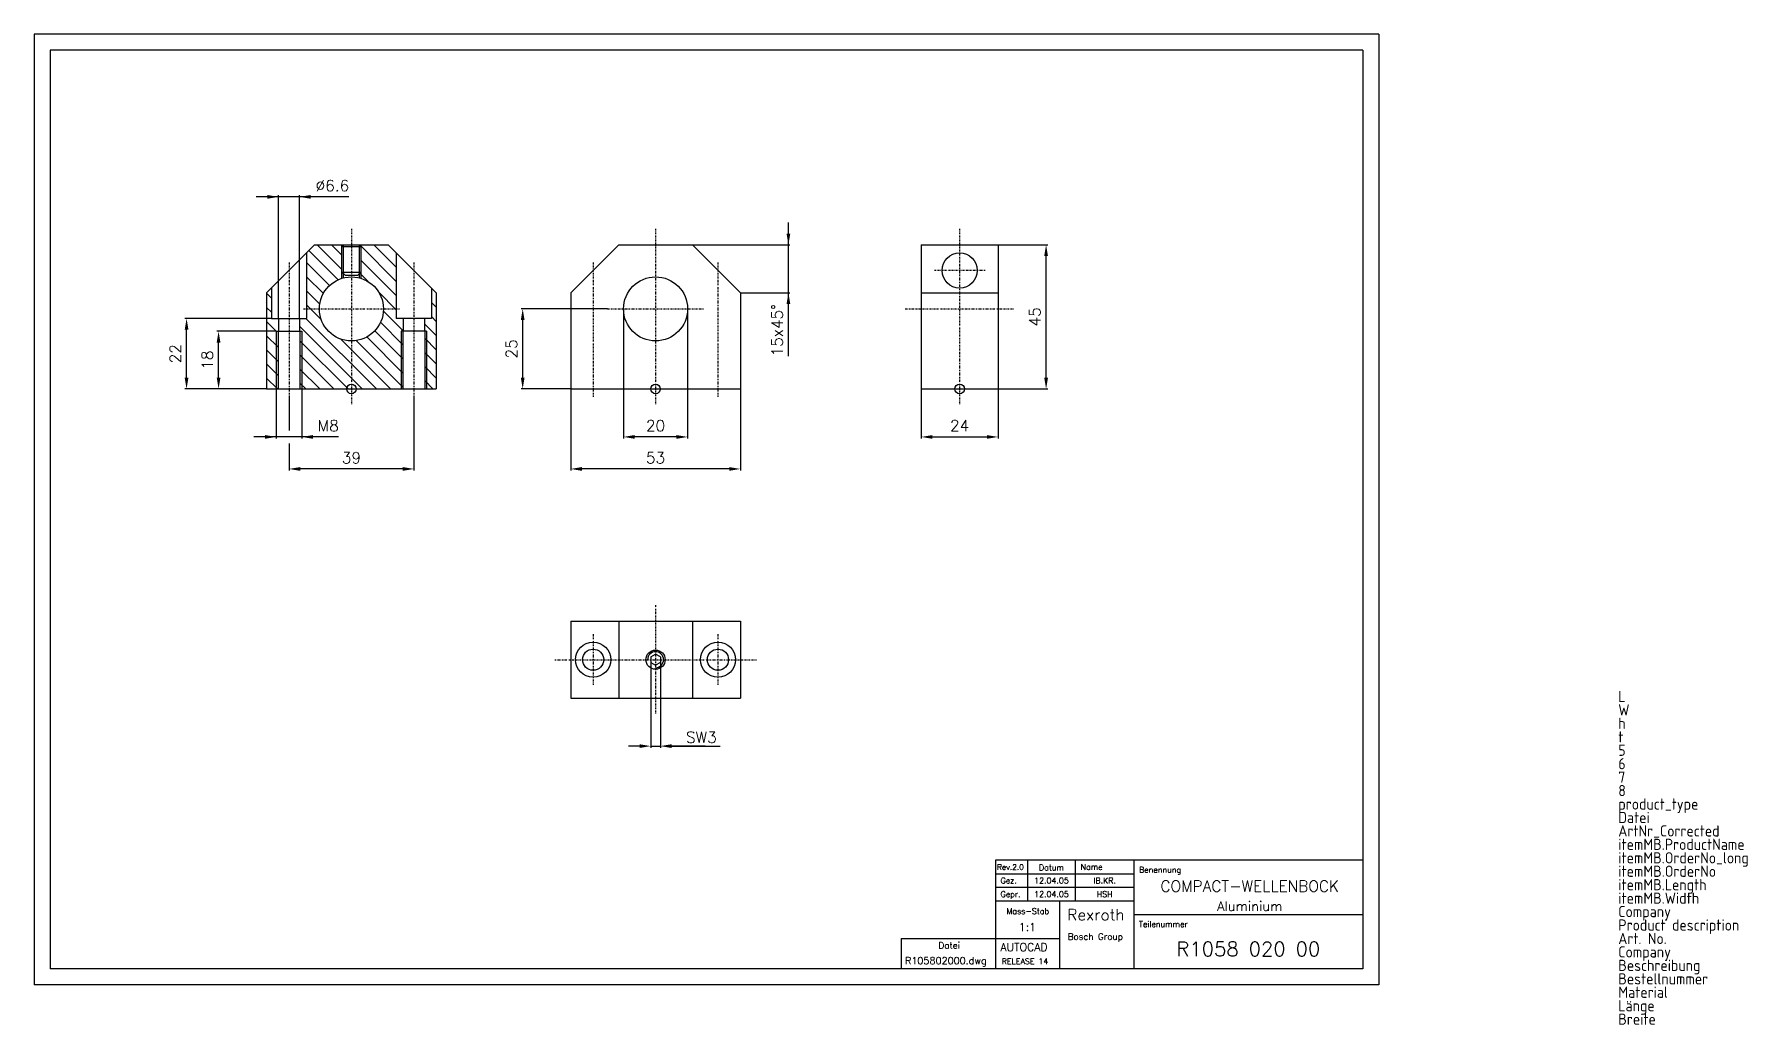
# Model space of a CAD drawing. Header units: millimetres. Extents: x 825 to 4294, y 1031 to 3282.
# Drawn here: x 2646 to 3181, y 2800 to 3110 of the extents above; entities that cross this region are included whole.
import ezdxf
from ezdxf.enums import TextEntityAlignment as Align

# ---------------------------------------------------------------- set-up
doc = ezdxf.new("R2010")
doc.units = ezdxf.units.MM
doc.linetypes.add('AUSGEZOGEN', pattern=[0])
doc.linetypes.add('STRICHPUNKT', pattern=[1, 0.5, -0.25, 0, -0.25])
for name, color, linetype in [('B3STAR', 3, 'AUSGEZOGEN'), ('L2STAR', 2, 'AUSGEZOGEN'), ('L3STAR', 3, 'AUSGEZOGEN'), ('L5STAR', 7, 'AUSGEZOGEN'), ('M2STAR', 2, 'STRICHPUNKT'), ('S2STAR', 2, 'AUSGEZOGEN'), ('T2STAR', 2, 'AUSGEZOGEN'), ('T3STAR', 3, 'AUSGEZOGEN')]:
    doc.layers.add(name, color=color, linetype=linetype)
doc.styles.add('SIMPLEX8', font='SIMPLEX8.shx')
doc.styles.get("Standard").update_dxf_attribs({"font": 'geniso.shx'})
doc.dimstyles.new('B3STAR', dxfattribs={"dimtxt": 3.5, "dimasz": 3.5, "dimexe": 0.5, "dimexo": 0, "dimgap": 1, "dimtad": 1, "dimdec": 4, "dimdsep": 46, "dimtxsty": 'SIMPLEX8', "dimcen": 1.5, "dimclrd": 2, "dimclre": 2, "dimclrt": 256, "dimadec": 0, "dimazin": 0, "dimtfac": 1, "dimtdec": 4, "dimtmove": 0, "dimatfit": 3, "dimfxl": 1, "dimtolj": 1, "dimtzin": 0, "dimarcsym": 0})

# ---------------------------------------------------------------- blocks, each defined once
blk = doc.blocks.new('R105802000_5')
at = {"layer": 'L2STAR'}
blk.add_arc((0, 0), 2.5, 270, 180, dxfattribs=at)
at = {"layer": 'L5STAR'}
for p, q in [((-26.5, 12), (26.5, 12)), ((-26.5, 12), (-26.5, -12)), ((-11.5, 12), (-11.5, -12)), ((11.5, 12), (11.5, -12)), ((26.5, 12), (26.5, -12)), ((-1.5, 0.87), (0, 1.73)), ((-1.5, 0.87), (-1.5, -0.87)), ((1.5, 0.87), (0, 1.73)), ((1.5, 0.87), (1.5, -0.87)), ((-1.5, -0.87), (0, -1.73)), ((1.5, -0.87), (0, -1.73)), ((-26.5, -12), (26.5, -12))]:
    blk.add_line(p, q, dxfattribs=at)
for centre, radius in [((-19.5, 0), 5.5), ((19.5, 0), 5.5), ((-19.5, 0), 3.3), ((0, 0), 3), ((19.5, 0), 3.3)]:
    blk.add_circle(centre, radius, dxfattribs=at)
at = {"layer": 'M2STAR'}
for p, q in [((0, 17), (0, -17)), ((-19.5, 8), (-19.5, -8)), ((19.5, 8), (19.5, -8)), ((-31.5, 0), (31.5, 0))]:
    blk.add_line(p, q, dxfattribs=at)
blk = doc.blocks.new('*D30')
at = {"layer": 'B3STAR', "color": 2, "lineweight": -2, "transparency": 16777216}
for p, q in [((2838.21, 2913.65), (2838.21, 2887.02)), ((2841.21, 2913.65), (2841.21, 2887.02)), ((2834.71, 2887.52), (2831.21, 2887.52)), ((2838.21, 2887.52), (2841.21, 2887.52)), ((2844.71, 2887.52), (2859.88, 2887.52))]:
    blk.add_line(p, q, dxfattribs=at)
at = {"layer": 'B3STAR', "color": 2, "transparency": 16777216}
for points in [[(2834.71, 2888.1), (2834.71, 2886.94), (2838.21, 2887.52)], [(2844.71, 2888.1), (2844.71, 2886.94), (2841.21, 2887.52)]]:
    blk.add_solid(points, dxfattribs=at)
at = {"layer": 'DEFPOINTS', "color": 0, "transparency": 16777216}
for p in [(2838.21, 2913.65), (2841.21, 2913.65), (2841.21, 2887.52)]:
    blk.add_point(p, dxfattribs=at)
at = {"layer": 'B3STAR', "transparency": 16777216, "insert": (2854.04, 2890.27), "char_height": 3.5, "attachment_point": 5, "style": 'SIMPLEX8'}
blk.add_mtext('\\A1;SW3', dxfattribs=at)
blk = doc.blocks.new('R105802000_1')
at = {"layer": 'L5STAR'}
for p, q in [((-11.5, 45), (-26.5, 30)), ((-11.5, 45), (11.5, 45)), ((11.5, 45), (26.5, 30)), ((-26.5, 30), (-26.5, 0)), ((26.5, 30), (26.5, 0)), ((-26.5, 0), (26.5, 0))]:
    blk.add_line(p, q, dxfattribs=at)
blk.add_circle((0, 25), 10, dxfattribs=at)
at = {"layer": 'M2STAR'}
for p, q in [((0, 50), (0, -5)), ((-19.5, 39.5), (-19.5, -2.5)), ((19.5, 39.5), (19.5, -2.5)), ((-15, 25), (15, 25))]:
    blk.add_line(p, q, dxfattribs=at)
blk = doc.blocks.new('R105802000_2')
at = {"layer": 'L5STAR'}
for p, q in [((-12, 45), (-12, 0)), ((-12, 45), (12, 45)), ((12, 45), (12, 0)), ((-12, 30), (12, 30)), ((-12, 0), (12, 0))]:
    blk.add_line(p, q, dxfattribs=at)
blk.add_circle((0, 37), 5.5, dxfattribs=at)
at = {"layer": 'M2STAR'}
for p, q in [((0, 50), (0, -5)), ((8, 37), (-8, 37)), ((-17, 25), (17, 25))]:
    blk.add_line(p, q, dxfattribs=at)
blk = doc.blocks.new('R105802000_11')
at = {"layer": 'L2STAR'}
for p, q in [((-3, 44.5), (-3, 45)), ((-2.5, 36), (-2.5, 45)), ((2.5, 36), (2.5, 45)), ((3, 44.5), (3, 45)), ((-3, 34.54), (-3, 36.5)), ((3, 34.54), (3, 36.5)), ((-23.5, 18), (-23.5, 0)), ((-15.5, 18), (-15.5, 0)), ((15.5, 18), (15.5, 0)), ((23.5, 18), (23.5, 0))]:
    blk.add_line(p, q, dxfattribs=at)
at = {"layer": 'L5STAR'}
for p, q in [((-11.5, 45), (-26.5, 30)), ((-11.5, 45), (11.5, 45)), ((-2.5, 45), (-3, 44.5)), ((-3, 36.5), (-3, 44.5)), ((-3, 44.5), (3, 44.5)), ((2.5, 45), (3, 44.5)), ((3, 36.5), (3, 44.5)), ((11.5, 45), (26.5, 30)), ((-14, 42.5), (-14, 22)), ((14, 42.5), (14, 22)), ((-3, 36.5), (3, 36.5)), ((-3, 36.5), (-2, 35.5)), ((-2.5, 34.68), (-2.5, 36)), ((-2, 35.5), (2, 35.5)), ((3, 36.5), (2, 35.5)), ((2.5, 34.68), (2.5, 36)), ((-26.5, 30), (-26.5, 0)), ((-25, 31.5), (-25, 22)), ((25, 31.5), (25, 22)), ((26.5, 30), (26.5, 0)), ((-25, 22), (-14, 22)), ((-22.8, 22), (-22.8, 18)), ((-16.2, 22), (-16.2, 18)), ((25, 22), (14, 22)), ((16.2, 22), (16.2, 18)), ((22.8, 22), (22.8, 18)), ((-23.5, 18), (-15.5, 18)), ((-22.9, 18), (-22.9, 0)), ((-16.1, 18), (-16.1, 0)), ((23.5, 18), (15.5, 18)), ((16.1, 18), (16.1, 0)), ((22.9, 18), (22.9, 0)), ((-26.5, 0), (26.5, 0))]:
    blk.add_line(p, q, dxfattribs=at)
blk.add_circle((0, 25), 10, dxfattribs=at)
at = {"layer": 'M2STAR'}
for p, q in [((0, 50), (0, -5)), ((-19.5, 39.5), (-19.5, -2.5)), ((19.5, 39.5), (19.5, -2.5)), ((-15, 25), (15, 25))]:
    blk.add_line(p, q, dxfattribs=at)
at = {"layer": 'S2STAR'}
for p, q in [((-4.18, 34.08), (-13.3, 43.2)), ((-3, 37.32), (-10.68, 45)), ((-3, 41.74), (-6.26, 45)), ((14, 33.58), (3, 44.58)), ((14, 38), (7, 45)), ((-6.83, 32.31), (-14, 39.48)), ((14, 29.16), (3, 40.16)), ((-8.76, 29.82), (-14, 35.06)), ((5.19, 33.55), (2.62, 36.12)), ((-25, 28.38), (-26.5, 29.88)), ((-9.88, 26.52), (-14, 30.64)), ((14, 24.74), (8.55, 30.19)), ((26.5, 25.5), (25, 27)), ((-25, 23.96), (-26.5, 25.46)), ((-22.8, 21.76), (-23.04, 22)), ((7.8, 0), (-14.2, 22)), ((-9.42, 21.64), (-14, 26.22)), ((16.2, 18.12), (9.98, 24.34)), ((26.5, 21.08), (25, 22.58)), ((-23.46, 18), (-26.5, 21.04)), ((-22.9, 13.02), (-26.5, 16.62)), ((3.38, 0), (-16.2, 19.58)), ((16.1, 4.96), (4.82, 16.24)), ((16.1, 9.38), (7.31, 18.17)), ((16.1, 13.8), (9.08, 20.82)), ((26.5, 16.66), (22.8, 20.36)), ((-22.9, 8.61), (-26.5, 12.21)), ((-1.04, 0), (-16.1, 15.06)), ((12.22, 0), (-3.36, 15.58)), ((16.1, 0.54), (1.52, 15.12)), ((26.5, 12.24), (22.9, 15.84)), ((26.5, 7.82), (22.9, 11.42)), ((-22.9, 4.19), (-26.5, 7.79)), ((-5.46, 0), (-16.1, 10.64)), ((-9.88, 0), (-16.1, 6.22)), ((26.5, 3.4), (22.9, 7)), ((-23.13, 0), (-26.5, 3.37)), ((-14.29, 0), (-16.1, 1.81)), ((25.48, 0), (22.9, 2.58))]:
    blk.add_line(p, q, dxfattribs=at)

msp = doc.modelspace()

# ---------------------------------------------------------------- linework, layer by layer
at = {"layer": 'B3STAR', "color": 2}
for p, q in [((2743.9338, 3059.10842), (2714.91047, 3059.10842)), ((2721.91047, 3021.20842), (2721.91047, 3059.60842)), ((2728.51047, 3021.20842), (2728.51047, 3059.60842)), ((2881.21047, 3009.35175), (2881.21047, 3051.10842)), ((2851.31047, 3044.10842), (2881.71047, 3044.10842)), ((2946.81047, 3044.10842), (2962.21047, 3044.10842)), ((2961.71047, 3002.60842), (2961.71047, 3040.60842)), ((2866.31047, 3029.10842), (2881.71047, 3029.10842)), ((2719.61047, 3021.10842), (2692.71047, 3021.10842)), ((2824.71047, 3024.10842), (2797.71047, 3024.10842)), ((2798.21047, 3002.60842), (2798.21047, 3020.60842)), ((2829.71047, 3024.00842), (2829.71047, 2983.60842)), ((2849.71047, 3024.00842), (2849.71047, 2983.60842)), ((2693.21047, 3002.60842), (2693.21047, 3017.60842)), ((2721.11047, 3017.10842), (2702.71047, 3017.10842)), ((2703.21047, 3002.60842), (2703.21047, 3013.60842)), ((2718.11047, 2999.10842), (2692.71047, 2999.10842)), ((2721.21047, 2999.00842), (2721.21047, 2983.60842)), ((2729.21047, 2999.00842), (2729.21047, 2983.60842)), ((2813.11047, 2999.10842), (2797.71047, 2999.10842)), ((2813.21047, 2999.00842), (2813.21047, 2973.60842)), ((2866.21047, 2999.00842), (2866.21047, 2973.60842)), ((2922.71047, 2999.00842), (2922.71047, 2983.60842)), ((2946.71047, 2999.00842), (2946.71047, 2983.60842)), ((2946.81047, 2999.10842), (2962.21047, 2999.10842)), ((2725.21047, 2996.50842), (2725.21047, 2986.10842)), ((2764.21047, 2996.50842), (2764.21047, 2973.60842)), ((2740.6338, 2984.10842), (2714.21047, 2984.10842)), ((2725.21047, 2982.10842), (2725.21047, 2973.60842)), ((2846.21047, 2984.10842), (2833.21047, 2984.10842)), ((2926.21047, 2984.10842), (2943.21047, 2984.10842)), ((2760.71047, 2974.10842), (2728.71047, 2974.10842)), ((2862.71047, 2974.10842), (2816.71047, 2974.10842)), ((2855.21047, 2887.51942), (2843.21047, 2887.51942))]:
    msp.add_line(p, q, dxfattribs=at)
at = {"layer": 'B3STAR'}
for centre in [(2744.71047, 2999.10842), (2839.71047, 2999.10842), (2934.71047, 2999.10842)]:
    msp.add_circle(centre, 1.5, dxfattribs=at)
at = {"layer": 'B3STAR', "color": 2}
for points in [[(2718.41047, 3059.69175), (2718.41047, 3058.52509), (2721.91047, 3059.10842)], [(2732.01047, 3059.69175), (2732.01047, 3058.52509), (2728.51047, 3059.10842)], [(2880.62713, 3047.60842), (2881.7938, 3047.60842), (2881.21047, 3044.10842)], [(2961.12713, 3040.60842), (2962.2938, 3040.60842), (2961.71047, 3044.10842)], [(2880.62713, 3025.60842), (2881.7938, 3025.60842), (2881.21047, 3029.10842)], [(2692.62713, 3017.60842), (2693.7938, 3017.60842), (2693.21047, 3021.10842)], [(2797.62713, 3020.60842), (2798.7938, 3020.60842), (2798.21047, 3024.10842)], [(2702.62713, 3013.60842), (2703.7938, 3013.60842), (2703.21047, 3017.10842)], [(2692.62713, 3002.60842), (2693.7938, 3002.60842), (2693.21047, 2999.10842)], [(2702.62713, 3002.60842), (2703.7938, 3002.60842), (2703.21047, 2999.10842)], [(2797.62713, 3002.60842), (2798.7938, 3002.60842), (2798.21047, 2999.10842)], [(2961.12713, 3002.60842), (2962.2938, 3002.60842), (2961.71047, 2999.10842)], [(2717.71047, 2984.69175), (2717.71047, 2983.52509), (2721.21047, 2984.10842)], [(2732.71047, 2984.69175), (2732.71047, 2983.52509), (2729.21047, 2984.10842)], [(2833.21047, 2984.69175), (2833.21047, 2983.52509), (2829.71047, 2984.10842)], [(2846.21047, 2984.69175), (2846.21047, 2983.52509), (2849.71047, 2984.10842)], [(2926.21047, 2984.69175), (2926.21047, 2983.52509), (2922.71047, 2984.10842)], [(2943.21047, 2984.69175), (2943.21047, 2983.52509), (2946.71047, 2984.10842)], [(2728.71047, 2974.69175), (2728.71047, 2973.52509), (2725.21047, 2974.10842)], [(2760.71047, 2974.69175), (2760.71047, 2973.52509), (2764.21047, 2974.10842)], [(2816.71047, 2974.69175), (2816.71047, 2973.52509), (2813.21047, 2974.10842)], [(2862.71047, 2974.69175), (2862.71047, 2973.52509), (2866.21047, 2974.10842)]]:
    msp.add_solid(points, dxfattribs=at)
at = {"layer": 'L2STAR'}
for p, q in [((3065.63759, 3109.89995), (2645.63759, 3109.89995)), ((2645.63759, 3109.89995), (2645.63759, 2812.89995)), ((3065.63759, 3109.89995), (3065.63759, 2812.89995)), ((3065.63759, 2812.89995), (2645.63759, 2812.89995))]:
    msp.add_line(p, q, dxfattribs=at)
at = {"layer": 'L3STAR'}
for p, q in [((3060.63759, 3104.89995), (2650.63759, 3104.89995)), ((2650.63759, 3104.89995), (2650.63759, 2817.89995)), ((3060.63759, 3104.89995), (3060.63759, 2817.89995)), ((3060.63759, 2851.89988), (2945.88759, 2851.89988)), ((2945.88759, 2851.89988), (2945.88759, 2817.89995)), ((2945.88759, 2847.64988), (2989.13759, 2847.64988)), ((2955.88759, 2851.89988), (2955.88759, 2839.14988)), ((2970.88759, 2839.14988), (2970.88759, 2851.89988)), ((2989.13759, 2851.89988), (2989.13759, 2817.89995)), ((2989.13759, 2843.39988), (2945.88759, 2843.39988)), ((2945.88759, 2839.14988), (2989.13759, 2839.14988)), ((2965.88759, 2839.14988), (2965.88759, 2817.89995)), ((2989.13759, 2834.89988), (3060.63759, 2834.89988)), ((2916.38759, 2827.44379), (2945.88759, 2827.44379)), ((2916.38759, 2827.44379), (2916.38759, 2817.89995)), ((2945.88759, 2827.44379), (2965.88759, 2827.44379)), ((3060.63759, 2817.89995), (2650.63759, 2817.89995))]:
    msp.add_line(p, q, dxfattribs=at)

# ---------------------------------------------------------------- block references
for name, p in [('R105802000_11', (2744.71047, 2999.10842)), ('R105802000_1', (2839.71047, 2999.10842)), ('R105802000_2', (2934.71047, 2999.10842)), ('R105802000_5', (2839.71047, 2914.51942))]:
    msp.add_blockref(name, p)

# ---------------------------------------------------------------- texts
at = {"flags": 9}
for tag, p, s in [('L', (3140.45255, 2901.28305), '_L=20'), ('W', (3140.45255, 2897.08305), ''), ('h', (3140.45255, 2892.88305), ''), ('t', (3140.45255, 2888.68305), ''), ('5', (3140.45255, 2884.48305), 'Profile 5 40x20 4N180, natural L=20'), ('6', (3140.45255, 2880.28305), '0.0.437.78'), ('7', (3140.45255, 2876.08305), '0.0.437.78'), ('8', (3140.45255, 2871.88305), 'item Industrietechnik GmbH'), ('product_type', (3140.45255, 2867.68305), '2'), ('Datei', (3140.45255, 2863.48305), 'item_0043778_Profile 5 40x20 4N180_L=20'), ('ArtNr_Corrected', (3140.45255, 2859.28305), '0043778'), ('itemMB.ProductName', (3140.45255, 2855.08305), 'Profile 5 40x20 4N180, natural'), ('itemMB.OrderNo_long', (3140.45255, 2850.88305), '0.0.437.78'), ('itemMB.OrderNo', (3140.45255, 2846.68305), '43778'), ('itemMB.Length', (3140.45255, 2842.48305), '20'), ('itemMB.Width', (3140.45255, 2838.28305), ''), ('Company', (3140.45255, 2834.08305), 'item Industrietechnik GmbH'), ('Product description', (3140.45255, 2829.88305), 'Profile 5 40x20 4N180, natural'), ('Art. No.', (3140.45255, 2825.68305), '0043778'), ('Company ', (3140.45255, 2821.48305), 'item Industrietechnik GmbH'), ('Beschreibung', (3140.45255, 2817.28305), 'Profile 5 40x20 4N180, natural L=20'), ('Bestellnummer', (3140.45255, 2813.08305), '0.0.437.78'), ('Material', (3140.45255, 2808.88305), 'Aluminium_natur'), ('Länge', (3140.45255, 2804.68305), '20'), ('Breite', (3140.45255, 2800.48305), '')]:
    msp.add_attdef(tag, p, s, height=3.5, dxfattribs=at)
at = {"layer": 'B3STAR', "style": 'SIMPLEX8'}
for s, p in [('%%c6.6', (2738.76713, 3062.60842)), ('M8', (2737.46713, 2987.60842)), ('20', (2839.71047, 2987.60842)), ('24', (2934.71047, 2987.60842)), ('39', (2744.71047, 2977.60842)), ('53', (2839.71047, 2977.60842))]:
    msp.add_text(s, height=3.5, dxfattribs=at).set_placement(p, align=Align.MIDDLE_CENTER)
for s, p in [('15x45%%d', (2877.71047, 3017.43509)), ('45', (2958.21047, 3021.60842)), ('25', (2794.71047, 3011.60842)), ('22', (2689.71047, 3010.10842)), ('18', (2699.71047, 3008.10842))]:
    msp.add_text(s, height=3.5, rotation=90, dxfattribs=at).set_placement(p, align=Align.MIDDLE_CENTER)
at = {"layer": 'L5STAR', "color": 7, "style": 'SIMPLEX8'}
for s, height, p in [('Rexroth', 3.5, (2968.34788, 2833.10071)), ('Bosch Group', 2, (2968.4798, 2827.01556))]:
    msp.add_text(s, height=height, dxfattribs=at).set_placement(p)
at = {"layer": 'T2STAR', "style": 'SIMPLEX8'}
for s, height, p in [('Rev.2.0', 1.7, (2946.38659, 2848.87488)), ('Name', 1.8, (2972.48659, 2848.87488)), ('Benennung', 1.8, (2990.73659, 2847.99988)), ('Gez.', 1.8, (2947.48659, 2844.62488)), ('Gepr.', 1.8, (2947.48659, 2840.37488)), ('Teilenummer', 1.8, (2990.73659, 2830.99998)), ('Datei', 2, (2928.0997, 2824.25762)), ('R105802000.dwg', 2.2, (2917.64301, 2819.39546)), ('AUTOCAD', 2.5, (2947.42313, 2823.49471)), ('RELEASE 14', 1.8, (2947.84301, 2819.39546))]:
    msp.add_text(s, height=height, dxfattribs=at).set_placement(p)
for s, height, p in [('Datum', 1.8, (2963.38759, 2849.59498)), ('12.04.05', 1.8, (2963.38759, 2845.52498)), ('12.04.05', 1.8, (2963.38759, 2841.27498)), ('IB.KR.', 1.8, (2980.01259, 2845.52498)), ('HSH', 1.8, (2980.01259, 2841.27498)), ('Mass-Stab', 1.8, (2955.98659, 2835.95058)), ('1:1', 2.5, (2955.88759, 2831.00998))]:
    msp.add_text(s, height=height, dxfattribs=at).set_placement(p, align=Align.MIDDLE)
at = {"layer": 'T3STAR', "style": 'SIMPLEX8'}
for s, height, p in [('COMPACT-WELLENBOCK', 3.5, (3025.33659, 2843.79928)), ('Aluminium', 3, (3025.33659, 2837.59928)), ('R1058 020 00', 4.5, (3024.88759, 2824.18178))]:
    msp.add_text(s, height=height, dxfattribs=at).set_placement(p, align=Align.MIDDLE)

# ---------------------------------------------------------------- dimensions: what is measured, and where the dimension line sits
at = {"layer": 'B3STAR'}
dim = msp.add_linear_dim(base=(2841.21047, 2887.51942), p1=(2838.21047, 2913.6534), p2=(2841.21047, 2913.6534), text='SW3', dimstyle='B3STAR', dxfattribs=at)
dim.commit()
dim.dimension.update_dxf_attribs({"geometry": '*D30', "text_midpoint": (2854.0438, 2890.26942)})

doc.saveas('drawing.dxf')
